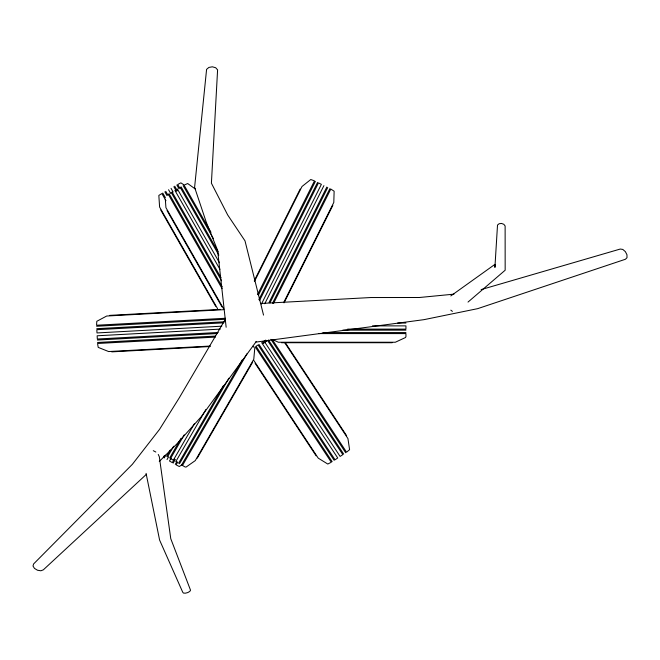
<?xml version="1.0" encoding="UTF-8"?>
<svg xmlns="http://www.w3.org/2000/svg" width="660" height="660" viewBox="0 0 660 660"><rect width="100%" height="100%" fill="white"/><g stroke="black" fill="none" stroke-linecap="round" stroke-linejoin="round"><path stroke-width="0.99" d="M254.776 348.1L253.778 359.279L195.277 460.606L186.095 467.057L185.122 466.991L182.482 465.465L246.964 353.785M495.231 264.437L494.909 267.415L497.508 225.06L499.117 223.732L501.526 223.443L503.827 224.301L505.123 225.976L505.164 270.221L468.022 302.074M254.323 280.615L300.176 189.057M254.364 281.622L302 186.499L310.777 179.512L314.482 180.889L257.507 294.657M258.423 295.111L315.389 181.343M258.844 299.698L317.567 182.432M259.751 300.151L318.475 182.886L321.379 184.346L261.426 304.07M264.767 303.748L323.92 185.617M269.082 302.387L326.824 187.069M269.989 302.841L327.731 187.523M272.498 303.27L329.909 188.62M273.521 303.493L330.817 189.073L334.133 191.21L333.803 202.43L283.618 302.659M284.08 302.808L332.846 205.425M163.325 457.454L164.497 455.408M164.2 457.957L165.792 455.202M166.658 456.332L170.305 450.021M167.541 456.844L173.662 446.226M167.013 459.583L168.605 456.827M169.645 458.056L181.079 438.257M184.222 434.841L170.527 458.568L173.341 460.193L194.436 423.654M171.064 458.246L169.48 461.002L172.293 462.627L174.454 458.882M173.167 463.138L175.329 459.385M175.799 461.612L205.887 409.505M175.279 464.351L176.872 461.596M177.746 462.107L176.154 464.863L179.289 466.537L181.987 464.78M178.612 463.237L223.542 385.407M179.495 463.741L228.871 378.213M181.599 464.962L242.261 359.898M197.249 458.164L252.648 362.208M225.448 319.118L179.264 397.848L159.588 429.305L132.338 464.343L33.611 563.945L33 566.008L34.477 568.409L37.48 570.232L40.854 570.784L43.321 569.852L146.371 474.35M256.319 341.435L200.92 417.07L176.468 444.312L159.266 461.472M450.78 295.944L494.951 264.355M262.771 343.464L266.945 340.717M262.845 343.571L266.731 341.005M481.132 289.6L620.26 249.043L622.809 249.439L625.375 251.641L626.975 254.801L627 257.705L625.433 259.256L477.659 308.657L424.009 319.654L255.403 342.161M453.964 294.154L419.356 297.503L370.821 297.536L260.849 303.484M109.774 315.373L220.415 309.383M223.542 309.697L106.706 316.024L96.797 321.296L96.575 325.24L225.357 318.268M96.632 326.254L225.407 319.275M96.764 328.688L224.54 321.766M223.872 322.822L96.822 329.703L96.995 332.945L221.785 326.188M220.258 329.117L97.152 335.783L97.325 339.025L218.122 332.483M97.383 340.04L217.536 333.531M97.507 342.474L215.317 336.088M215.374 337.103L97.564 343.48L98.208 347.383L108.628 351.549L210.21 346.046M111.755 351.862L210.094 346.541M397.666 323.029L405.941 323.029M372.413 325.875L405.941 325.875L405.941 329.125L347.63 329.125M342.796 330.14L405.941 330.14M322.921 332.574L405.941 332.574M318.945 333.589L405.941 333.589L405.941 336.633L405.512 337.516L395.332 342.243L278.33 342.243L273.067 339.71M281.432 342.721L392.23 342.721M153.285 450.681L155.843 452.034M252.475 346.269L254.232 347.284M195.5 189.131L187.679 183.538L184.057 185.113L211.01 232.353M183.562 184.618L180.881 182.845L177.738 184.503L179.883 188.265M450.813 310.15L452.405 311.38M285.64 343.208L346.632 435.707M284.625 342.548L347.935 438.562L349.594 449.666L346.558 452.183L272.217 339.446M270.913 339.314L345.708 452.743M268.48 340.048L343.67 454.08M267.638 340.609L342.829 454.641L340.114 456.431L264.454 341.69M266.384 341.162L265.708 340.131L262.721 342.103L263.398 343.126M264.965 340.626L265.642 341.649M263.472 341.608L264.149 342.639M261.649 342.598L337.738 457.99L335.033 459.781L258.943 344.388M334.183 460.342L258.093 344.949L256.055 346.286L332.145 461.678M255.214 346.846L331.303 462.239L327.789 464.046L318.236 458.147L253.828 360.467M255.131 363.322L316.123 455.821M183.175 185.617L213.485 238.738M181.063 186.821L218.262 252.029M180.18 187.325L218.856 255.123M176.855 185.006L179 188.768M177.358 188.933L219.475 262.779M174.735 186.211L177.367 190.831M173.852 186.714L176.492 191.334M174.892 190.344L219.937 269.321M171.031 188.323L173.176 192.085M172.07 191.953L221.001 277.745M171.188 192.456L221.578 280.797M168.564 189.733L170.709 193.495M169.067 193.66L222.222 286.844M168.185 194.164L222.082 288.651M165.743 191.342L167.887 195.104M164.86 191.845L167.005 195.607M162.748 193.05L165.38 197.67M165.965 200.739L161.865 193.553L158.837 195.418L159.605 207.058L217.577 308.69M223.905 309.301L165.932 207.661L165.322 199.237M167.046 210.606L221.941 306.842M160.726 209.995L215.622 306.24M158.251 454.451L159.316 456.728L170.767 538.7L190.542 590.221L189.767 591.434L187.795 592.564L185.377 593.191L183.447 593.068L182.737 592.243L159.605 540.078L146.083 473.393M263.53 315.1L245 240.85L227.642 214.896L211.406 183.183L217.594 69.861L215.68 67.732L212.347 66.808L208.874 67.427L206.588 69.366L194.601 187.333L206.291 222.28L217.61 250.305L226.149 327.253"/></g></svg>
